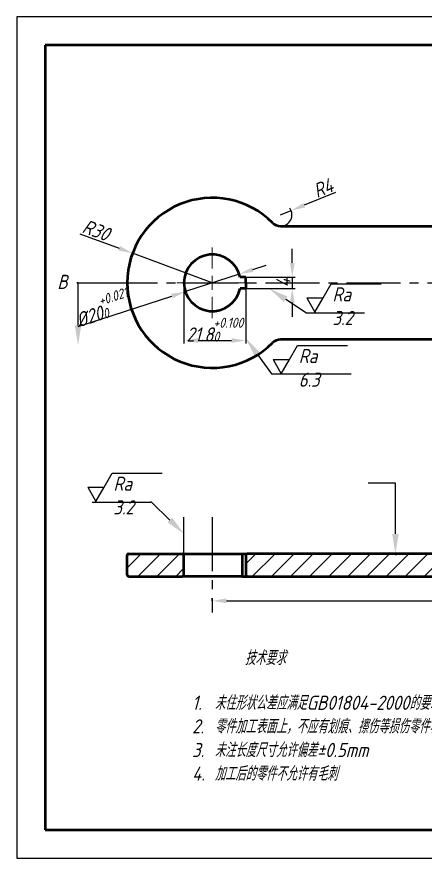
# Model space of a CAD drawing. Header units: millimetres. Extents: x -1183 to 2192, y -627 to 612.
# Drawn here: x 1463.2 to 1607.2, y 314.8 to 611.8 of the extents above; entities that cross this region are included whole.
import ezdxf
from ezdxf import colors
from ezdxf.entities.mleader import LeaderData, LeaderLine
from ezdxf.math import Vec2, Vec3

# ---------------------------------------------------------------- set-up
doc = ezdxf.new("R2010")
doc.units = ezdxf.units.MM
doc.linetypes.add('CENTER2', pattern=[28.575, 19.05, -3.175, 3.175, -3.175])
doc.layers.add('6文字层', color=7, linetype='Continuous')
for name, color, linetype, lineweight in [('剖面线', 7, 'Continuous', 25), ('标注', 7, 'Continuous', 25), ('点划线', 7, 'CENTER2', 25), ('粗实线', 7, 'Continuous', 50), ('细实线', 7, 'Continuous', 25)]:
    doc.layers.add(name, color=color, linetype=linetype, lineweight=lineweight)
doc.styles.add('8', font='gbeitc.shx', dxfattribs={"height": 8, "bigfont": 'gbcbig.shx'})
doc.styles.add('标注字体', font='gbeitc.shx', dxfattribs={"height": 5, "bigfont": 'gbcbig.shx'})
doc.dimstyles.new('标注', dxfattribs={"dimtxt": 5, "dimasz": 5, "dimexe": 1, "dimexo": 0, "dimtad": 1, "dimdec": 1, "dimdsep": 46, "dimtxsty": '标注字体', "dimcen": -1, "dimadec": 0, "dimazin": 0, "dimtfac": 1, "dimtdec": 1, "dimtmove": 0, "dimatfit": 3, "dimfxl": 1, "dimarcsym": 0})
doc.dimstyles.new('轴径 标注', dxfattribs={"dimtxt": 5, "dimasz": 5, "dimexe": 1, "dimexo": 0, "dimtad": 1, "dimdec": 1, "dimdsep": 46, "dimtxsty": '标注字体', "dimcen": -1, "dimadec": 0, "dimazin": 0, "dimtfac": 1, "dimtdec": 1, "dimtmove": 0, "dimatfit": 3, "dimfxl": 1, "dimarcsym": 0})
pattern_1 = [(45, (-140.362, 297), (-3.367596, 3.367596), [])]

# ---------------------------------------------------------------- blocks, each defined once
blk = doc.blocks.new('SW_CENTERMARKSYMBOL_0')
at = {"color": 0, "linetype": 'Continuous', "lineweight": 0}
for p, q in [((0, 2.5), (0, 6.25)), ((-2.5, 0), (-6.25, 0)), ((0, 0), (-1.25, 0)), ((0, 0), (0, 1.25)), ((0, 0), (0, -1.25)), ((0, 0), (1.25, 0)), ((2.5, 0), (6.25, 0)), ((0, -2.5), (0, -6.25))]:
    blk.add_line(p, q, dxfattribs=at)
blk = doc.blocks.new('*D61')
at = {"layer": 'Defpoints', "color": 0, "transparency": 16777216}
for p in [(1712.15, 431.78), (1532.15, 405.66), (1712.15, 405.66)]:
    blk.add_point(p, dxfattribs=at)
at = {"layer": '标注', "color": 0, "lineweight": -2, "transparency": 16777216}
for p, q in [((1712.15, 431.78), (1712.15, 404.66)), ((1532.15, 405.66), (1532.15, 406.66)), ((1537.15, 405.66), (1707.15, 405.66))]:
    blk.add_line(p, q, dxfattribs=at)
at = {"layer": '标注', "color": 0, "transparency": 16777216}
for points in [[(1537.15, 406.5), (1537.15, 404.83), (1532.15, 405.66)], [(1707.15, 406.5), (1707.15, 404.83), (1712.15, 405.66)]]:
    blk.add_solid(points, dxfattribs=at)
at = {"layer": '标注', "color": 0, "transparency": 16777216, "insert": (1622.15, 408.79), "char_height": 5, "attachment_point": 5, "style": '标注字体'}
blk.add_mtext('180', dxfattribs=at)
blk = doc.blocks.new('*D68')
at = {"layer": 'Defpoints', "color": 0, "transparency": 16777216}
for p in [(1504.03, 528.38), (1532.15, 517.93)]:
    blk.add_point(p, dxfattribs=at)
at = {"layer": '标注', "color": 0, "lineweight": -2, "transparency": 16777216}
for p, q in [((1485.48, 535.28), (1499.34, 530.13)), ((1532.15, 517.93), (1504.03, 528.38))]:
    blk.add_line(p, q, dxfattribs=at)
at = {"layer": '标注', "color": 0, "transparency": 16777216}
blk.add_solid([(1499.63, 530.91), (1499.05, 529.34), (1504.03, 528.38)], dxfattribs=at)
at = {"layer": '标注', "color": 0, "transparency": 16777216, "insert": (1491.16, 536.5), "char_height": 5, "attachment_point": 5, "rotation": 339.6119, "style": '标注字体'}
blk.add_mtext('R30', dxfattribs=at)
blk = doc.blocks.new('*D70')
at = {"layer": 'Defpoints', "color": 0, "transparency": 16777216}
for p in [(1556.23, 541.94), (1559.94, 543.44)]:
    blk.add_point(p, dxfattribs=at)
at = {"layer": '标注', "color": 0, "lineweight": -2, "transparency": 16777216}
for p, q in [((1575.58, 549.78), (1564.57, 545.32)), ((1556.23, 541.94), (1559.94, 543.44))]:
    blk.add_line(p, q, dxfattribs=at)
blk.add_arc((1556.23, 541.94), 4, 270, 36.3782, dxfattribs=at)
at = {"layer": '标注', "color": 0, "transparency": 16777216}
blk.add_solid([(1564.26, 546.09), (1564.88, 544.54), (1559.94, 543.44)], dxfattribs=at)
at = {"layer": '标注', "color": 0, "transparency": 16777216, "insert": (1571.22, 551.38), "char_height": 5, "attachment_point": 5, "rotation": 22.0543, "style": '标注字体'}
blk.add_mtext('R4', dxfattribs=at)
blk = doc.blocks.new('*D80')
at = {"layer": 'Defpoints', "color": 0, "transparency": 16777216}
for p in [(1542.95, 519.93), (1542.95, 515.93), (1560.36, 515.93)]:
    blk.add_point(p, dxfattribs=at)
at = {"layer": '标注', "color": 0, "lineweight": -2, "transparency": 16777216}
for p, q in [((1560.36, 524.93), (1560.36, 529.93)), ((1542.95, 519.93), (1561.36, 519.93)), ((1560.36, 519.93), (1560.36, 515.93)), ((1542.95, 515.93), (1561.36, 515.93)), ((1560.36, 510.93), (1560.36, 505.93))]:
    blk.add_line(p, q, dxfattribs=at)
at = {"layer": '标注', "color": 0, "transparency": 16777216}
for points in [[(1559.53, 524.93), (1561.19, 524.93), (1560.36, 519.93)], [(1559.53, 510.93), (1561.19, 510.93), (1560.36, 515.93)]]:
    blk.add_solid(points, dxfattribs=at)
at = {"layer": '标注', "color": 0, "transparency": 16777216, "insert": (1557.24, 517.93), "char_height": 5, "attachment_point": 5, "rotation": 90, "style": '标注字体'}
blk.add_mtext('4', dxfattribs=at)
blk = doc.blocks.new('*D81')
at = {"layer": 'Defpoints', "color": 0, "transparency": 16777216}
for p in [(1522.15, 517.93), (1543.95, 517.93), (1543.95, 497.57)]:
    blk.add_point(p, dxfattribs=at)
at = {"layer": '标注', "color": 0, "lineweight": -2, "transparency": 16777216}
for p, q in [((1522.15, 517.93), (1522.15, 496.57)), ((1543.95, 517.93), (1543.95, 496.57)), ((1527.15, 497.57), (1538.95, 497.57))]:
    blk.add_line(p, q, dxfattribs=at)
at = {"layer": '标注', "color": 0, "transparency": 16777216}
for points in [[(1527.15, 498.4), (1527.15, 496.74), (1522.15, 497.57)], [(1538.95, 498.4), (1538.95, 496.74), (1543.95, 497.57)]]:
    blk.add_solid(points, dxfattribs=at)
at = {"layer": '标注', "color": 0, "transparency": 16777216, "insert": (1533.05, 501.4), "char_height": 5, "width": 19.1979, "attachment_point": 5, "style": '标注字体'}
blk.add_mtext('21.8{\\H0.7x;\\S+0.100^ 0;}', dxfattribs=at)
blk = doc.blocks.new('*D83')
at = {"layer": 'Defpoints', "color": 0, "transparency": 16777216}
for p in [(1541.66, 521.04), (1522.64, 514.83)]:
    blk.add_point(p, dxfattribs=at)
at = {"layer": '标注', "color": 0, "lineweight": -2, "transparency": 16777216}
for p, q in [((1546.41, 522.59), (1551.16, 524.14)), ((1541.66, 521.04), (1522.64, 514.83)), ((1484.8, 502.46), (1517.89, 513.27))]:
    blk.add_line(p, q, dxfattribs=at)
at = {"layer": '标注', "color": 0, "transparency": 16777216}
for points in [[(1546.15, 523.38), (1546.67, 521.8), (1541.66, 521.04)], [(1517.63, 514.06), (1518.15, 512.48), (1522.64, 514.83)]]:
    blk.add_solid(points, dxfattribs=at)
at = {"layer": '标注', "color": 0, "transparency": 16777216, "insert": (1493.35, 509.29), "char_height": 5, "attachment_point": 5, "rotation": 18.0955, "style": '标注字体'}
blk.add_mtext('%%C20{\\H0.7x;\\S+0.021^ 0;}', dxfattribs=at)

msp = doc.modelspace()

# ---------------------------------------------------------------- hatches: boundary and pattern name
at = {"layer": '剖面线'}
h = msp.add_hatch(dxfattribs=at)
h.set_pattern_fill('ANSI31', color=256, scale=1.5)
h.set_pattern_definition(pattern_1)
h.paths.add_polyline_path([(1502.65, 422.321, 0.4142136), (1502.15, 421.821), (1502.15, 414.821, 0.4142136), (1502.65, 414.321), (1521.65, 414.321, 0.4142136), (1522.15, 414.821), (1522.15, 421.821, 0.4142136), (1521.65, 422.321)])
h = msp.add_hatch(dxfattribs=at)
h.set_pattern_fill('ANSI31', color=256, scale=1.5)
h.set_pattern_definition(pattern_1)
h.paths.add_polyline_path([(1701.15, 421.821, 0.4142136), (1700.65, 422.321), (1544.45, 422.321, 0.4142136), (1543.95, 421.821), (1543.95, 414.821, 0.4142136), (1544.45, 414.321), (1700.65, 414.321, 0.4142136), (1701.15, 414.821)])

# ---------------------------------------------------------------- linework, layer by layer
at = {"color": 7, "linetype": 'Continuous', "lineweight": 50}
for p, q in [((1556.229, 537.937), (1611.15, 537.937)), ((1611.15, 497.927), (1556.229, 497.927)), ((1502.15, 414.821), (1502.15, 421.821)), ((1502.65, 422.321), (1521.65, 422.321)), ((1521.65, 422.321), (1542.65, 422.321)), ((1522.15, 414.821), (1522.15, 421.821)), ((1543.95, 421.821), (1543.95, 414.821)), ((1502.65, 414.321), (1521.65, 414.321)), ((1542.65, 414.321), (1521.65, 414.321)), ((1544.45, 414.321), (1700.65, 414.321))]:
    msp.add_line(p, q, dxfattribs=at)
for centre, radius, start, end in [((1532.15, 517.932), 30, 44.9125, 315.0875), ((1556.229, 541.937), 4, 224.9125, 270), ((1556.229, 493.927), 4, 90, 135.0875), ((1502.65, 421.821), 0.5, 90, 180), ((1521.65, 421.821), 0.5, 0, 90), ((1544.45, 421.821), 0.5, 90, 180), ((1596.707, 421.821), 0.5, 0, 90), ((1502.65, 414.821), 0.5, 180, 270), ((1521.65, 414.821), 0.5, 270, 0), ((1544.45, 414.821), 0.5, 180, 270)]:
    msp.add_arc(centre, radius, start, end, dxfattribs=at)
at = {"layer": '标注'}
for p, q in [((1484.445, 517.932), (1493.777, 517.932)), ((1571.21, 512.609), (1574.097, 517.609)), ((1574.097, 517.609), (1591.704, 517.609)), ((1565.436, 512.609), (1571.21, 512.609)), ((1565.436, 512.609), (1568.323, 507.609)), ((1568.323, 507.609), (1571.21, 512.609)), ((1565.305, 507.342), (1585.819, 507.342)), ((1559.325, 490.846), (1562.211, 495.846)), ((1562.211, 495.846), (1579.819, 495.846)), ((1553.551, 490.846), (1559.325, 490.846)), ((1553.551, 490.846), (1556.438, 485.846)), ((1556.438, 485.846), (1559.325, 490.846)), ((1553.354, 485.846), (1581.116, 485.846)), ((1493.977, 445.777), (1496.864, 450.777)), ((1496.864, 450.777), (1514.472, 450.777)), ((1488.204, 445.777), (1493.977, 445.777)), ((1488.204, 445.777), (1491.091, 440.777)), ((1491.091, 440.777), (1493.977, 445.777)), ((1596.347, 447.2), (1587.154, 447.2)), ((1489.788, 440.51), (1510.302, 440.51)), ((1522.15, 421.821), (1522.15, 435.214))]:
    msp.add_line(p, q, dxfattribs=at)
at = {"layer": '点划线'}
for p, q in [((1493.777, 517.932), (1752.672, 517.932)), ((1532.15, 435.211), (1532.15, 401.567))]:
    msp.add_line(p, q, dxfattribs=at)
at = {"layer": '粗实线'}
for p, q in [((1873.234, 601.83), (1473.234, 601.83)), ((1473.234, 601.83), (1473.234, 324.83)), ((1543.95, 519.932), (1541.948, 519.932)), ((1543.95, 517.932), (1543.95, 519.932)), ((1543.95, 517.932), (1543.95, 515.932)), ((1543.95, 515.932), (1541.948, 515.932)), ((1542.65, 422.321), (1542.65, 414.321)), ((1542.65, 422.321), (1544.45, 422.321)), ((1700.65, 422.321), (1544.45, 422.321)), ((1542.65, 414.321), (1544.45, 414.321)), ((1473.234, 324.83), (1873.234, 324.83))]:
    msp.add_line(p, q, dxfattribs=at)
msp.add_arc((1532.15, 517.932), 10, 11.53696, 348.46304, dxfattribs=at)
at = {"layer": '细实线'}
for p, q in [((1883.234, 611.83), (1463.234, 611.83)), ((1463.234, 611.83), (1463.234, 314.83)), ((1463.234, 314.83), (1883.234, 314.83))]:
    msp.add_line(p, q, dxfattribs=at)

# ---------------------------------------------------------------- block references
at = {"color": 7, "linetype": 'Continuous', "lineweight": 50, "xscale": 2, "yscale": 2, "zscale": 2}
msp.add_blockref('SW_CENTERMARKSYMBOL_0', (1532.15, 517.932), dxfattribs=at)

# ---------------------------------------------------------------- texts
at = {"layer": '6文字层', "attachment_point": 1, "style": '8'}
for s, width, insert, char_height in [('技术要求', 98.64298, (1543.645, 388.014), 5), ('\\pxi-3,l3,t1,3;{\\H0.625x;1.^I未住形状公差应满足GB01804-2000的要求\\P2.^I零件加工表面上，不应有划痕、擦伤等损伤零件表面的缺陷\\P3.^I未注长度尺寸允许偏差±0.5mm\\P4.^I加工后的零件不允许有毛刺}', 189.36727, (1525.014, 372.184), 8)]:
    msp.add_mtext_dynamic_manual_height_columns(s, width=width, gutter_width=40, heights=[0], dxfattribs=dict(at, insert=insert, char_height=char_height))
at = {"layer": '标注', "style": '标注字体'}
msp.add_text('B', height=5, dxfattribs=at).set_placement((1477.495, 515.767))
at = {"layer": '标注', "char_height": 5, "attachment_point": 1, "style": '标注字体'}
for s, insert in [('Ra 3.2', (1574.504, 516.343)), ('Ra 6.3', (1562.619, 494.581)), ('Ra 3.2', (1497.272, 449.511))]:
    msp.add_mtext_dynamic_manual_height_columns(s, width=14.83215, gutter_width=25, heights=[0], dxfattribs=dict(at, insert=insert))

# ---------------------------------------------------------------- dimensions: what is measured, and where the dimension line sits
at = {"layer": '标注'}
for center, mpoint, picture, middle in [((1556.229, 541.937), (1559.936, 543.439), '*D70', (1571.217, 551.381)), ((1532.15, 517.932), (1504.03, 528.383), '*D68', (1491.156, 536.502))]:
    dim = msp.add_radius_dim(center=center, mpoint=mpoint, dimstyle='标注', dxfattribs=at)
    dim.commit()
    dim.dimension.update_dxf_attribs({"geometry": picture, "text_midpoint": middle})
dim = msp.add_linear_dim(base=(1560.362, 515.932), p1=(1542.949, 519.932), p2=(1542.949, 515.932), angle=90, dimstyle='标注', dxfattribs=at)
dim.commit()
dim.dimension.update_dxf_attribs({"geometry": '*D80', "text_midpoint": (1557.237, 517.932)})
dim = msp.add_diameter_dim_2p(p1=(1541.656, 521.038), p2=(1522.645, 514.826), text='<>{\\H0.7x;\\S+0.021^ 0;}', dimstyle='轴径 标注', override={"dimpost": '%%C<>'}, dxfattribs=at)
dim.commit()
dim.dimension.update_dxf_attribs({"geometry": '*D83', "text_midpoint": (1494.537, 505.641), "dimtype": 163})
dim = msp.add_linear_dim(base=(1543.95, 497.572), p1=(1522.15, 517.932), p2=(1543.95, 517.932), text='<>{\\H0.7x;\\S+0.100^ 0;}', dimstyle='标注', dxfattribs=at)
dim.commit()
dim.dimension.update_dxf_attribs({"geometry": '*D81', "text_midpoint": (1533.05, 501.405)})
dim = msp.add_linear_dim(base=(1712.15, 405.663), p1=(1532.15, 405.663), p2=(1712.15, 431.784), dimstyle='标注', dxfattribs=at)
dim.commit()
dim.dimension.update_dxf_attribs({"geometry": '*D61', "text_midpoint": (1622.15, 408.788)})

# ---------------------------------------------------------------- leaders
ml = msp.add_multileader_mtext('Standard', dxfattribs=at)
ml.set_content('', color=256)
ml.set_leader_properties()
ml.build(insert=Vec2(0, 0))
ml.multileader.update_dxf_attribs({"text_right_attachment_type": 6, "dogleg_length": 0.36, "arrow_head_size": 7})
ctx = ml.context
ctx.base_point, ctx.char_height, ctx.arrow_head_size, ctx.landing_gap_size, ctx.plane_origin = Vec3(1484.265, 521.432), 7, 7, 0.09, Vec3(1484.805, 495.87)
ctx.right_attachment, ctx.text_align_type = 6, 2
notes = []
notes.append((ctx, [(0, (1, 1, 0), (1484.805, 517.932), (-1, 0), 0.36, [(0, [(1484.805, 495.87)], 0, [])])]))
ctx.mtext.insert, ctx.mtext.alignment, ctx.mtext.flow_direction = Vec3(1484.355, 524.932), 3, 5
ml = msp.add_multileader_mtext('Standard', dxfattribs=at)
ml.set_content('', color=256)
ml.set_leader_properties()
ml.build(insert=Vec2(0, 0))
ml.multileader.update_dxf_attribs({"text_right_attachment_type": 6, "dogleg_length": 0.36, "arrow_head_size": 7})
ctx = ml.context
ctx.base_point, ctx.char_height, ctx.arrow_head_size, ctx.landing_gap_size, ctx.plane_origin = Vec3(1565.717, 507.342), 7, 7, 0.09, Vec3(1552.155, 515.932)
ctx.right_attachment = 6
notes.append((ctx, [(0, (1, 1, 0), (1565.357, 507.342), (1, 0), 0.36, [(0, [(1552.155, 515.932)], 0, [])])]))
ctx.mtext.insert, ctx.mtext.flow_direction = Vec3(1565.807, 510.842), 5
ml = msp.add_multileader_mtext('Standard', dxfattribs=at)
ml.set_content('', color=256)
ml.set_leader_properties()
ml.build(insert=Vec2(0, 0))
ml.multileader.update_dxf_attribs({"text_right_attachment_type": 6, "dogleg_length": 0.36, "arrow_head_size": 7})
ctx = ml.context
ctx.base_point, ctx.char_height, ctx.arrow_head_size, ctx.landing_gap_size, ctx.plane_origin = Vec3(1553.354, 485.846), 7, 7, 0.09, Vec3(1543.95, 498.302)
ctx.right_attachment = 6
notes.append((ctx, [(0, (1, 1, 0), (1552.994, 485.846), (1, 0), 0.36, [(0, [(1543.95, 498.302)], 0, [])])]))
ctx.mtext.insert, ctx.mtext.flow_direction = Vec3(1553.444, 489.346), 5
ml = msp.add_multileader_mtext('Standard', dxfattribs=at)
ml.set_content('', color=256)
ml.set_leader_properties()
ml.build(insert=Vec2(0, 0))
ml.multileader.update_dxf_attribs({"text_right_attachment_type": 6, "dogleg_length": 0.36, "arrow_head_size": 7})
ctx = ml.context
ctx.base_point, ctx.char_height, ctx.arrow_head_size, ctx.landing_gap_size, ctx.plane_origin = Vec3(1596.167, 450.7), 7, 7, 0.09, Vec3(1596.707, 422.321)
ctx.right_attachment, ctx.text_align_type = 6, 2
notes.append((ctx, [(0, (1, 1, 0), (1596.707, 447.2), (-1, 0), 0.36, [(0, [(1596.707, 422.321)], 0, [])])]))
ctx.mtext.insert, ctx.mtext.alignment, ctx.mtext.flow_direction = Vec3(1596.257, 454.2), 3, 5
ml = msp.add_multileader_mtext('Standard', dxfattribs=at)
ml.set_content('', color=256)
ml.set_leader_properties()
ml.build(insert=Vec2(0, 0))
ml.multileader.update_dxf_attribs({"text_right_attachment_type": 6, "dogleg_length": 0.36, "arrow_head_size": 7})
ctx = ml.context
ctx.base_point, ctx.char_height, ctx.arrow_head_size, ctx.landing_gap_size, ctx.plane_origin = Vec3(1510.122, 444.01), 7, 7, 0.09, Vec3(1522.216, 429.314)
ctx.right_attachment, ctx.text_align_type = 6, 2
notes.append((ctx, [(0, (1, 1, 0), (1510.662, 440.51), (-1, 0), 0.36, [(0, [(1522.216, 429.314)], 0, [])])]))
ctx.mtext.insert, ctx.mtext.alignment, ctx.mtext.flow_direction = Vec3(1510.212, 447.51), 3, 5
for ctx, leaders in notes:
    for number, flags, end, landing, length, lines in leaders:
        leader = LeaderData()
        leader.index, (leader.has_last_leader_line, leader.has_dogleg_vector, leader.attachment_direction) = number, flags
        leader.last_leader_point, leader.dogleg_vector, leader.dogleg_length = Vec3(end), Vec3(landing), length
        for number, points, colour, breaks in lines:
            line = LeaderLine()
            line.index, line.vertices, line.color, line.breaks = number, Vec3.list(points), colors.encode_raw_color(colour), breaks
            leader.lines.append(line)
        ctx.leaders.append(leader)

doc.saveas('drawing.dxf')
